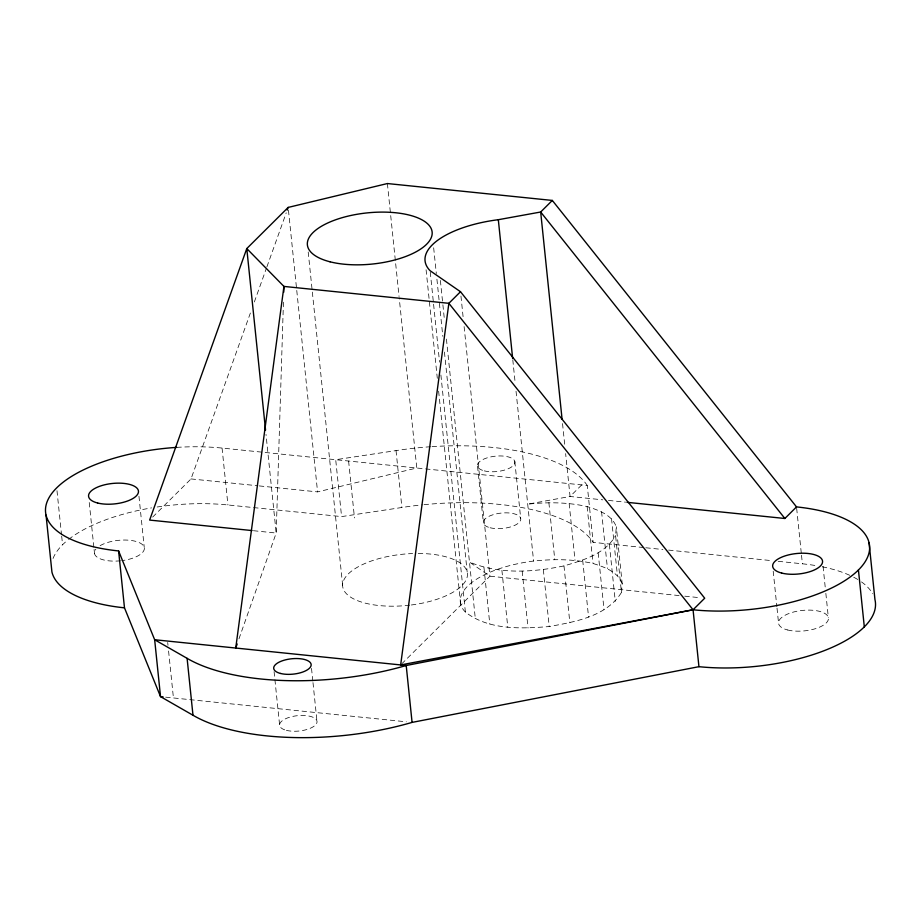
<?xml version="1.0" encoding="UTF-8"?>
<svg xmlns="http://www.w3.org/2000/svg" width="921" height="921" viewBox="0 0 921 921"><rect width="100%" height="100%" fill="white"/><g stroke="black" fill="none" stroke-linecap="round" stroke-linejoin="round"><path stroke-width="0.69" stroke-dasharray="4.61 3.45" d="M283.438 302.192L276.185 533.04L238.113 641.281M440.894 374.997L465.393 612.097C488.913 630.298 521.113 628.79 549.215 626.545C575.049 621.802 606.479 616.598 621.456 592.456L615.585 535.562L616.31 526.743C611.682 514.586 598.489 510.142 587.126 506.573C567.624 502.118 547.511 502.026 527.71 504.167L570.064 496.488L602.783 499.838M621.456 592.456L622.193 583.638L616.31 526.743M152.667 517.072L191.027 478.932L250.949 311.436M254.334 301.973L266.422 268.207M266.906 266.86L286.235 212.82M679.099 595.576L489.903 576.201L469.468 562.075C499.309 574.52 532.971 572.39 563.986 565.897C583.005 560.302 605.178 554.039 615.585 535.562M401.671 663.926L489.903 576.201L464.046 326.034M581.715 484.907L570.064 496.488L565.632 453.604M259.273 485.92L317.572 491.895L416.787 468.006L399.207 297.897M430.637 446.731A169.625 69.535 -5.9 0 0 396.03 450.599L335.705 459.706L341.587 516.6L401.901 507.494A169.625 69.535 -5.9 0 1 422.635 504.823M465.393 612.097A81.52 33.421 -5.9 0 1 533.593 561.062C553.394 558.92 573.507 559.012 592.997 563.468C604.372 567.037 617.565 571.481 622.193 583.638M176.774 447.376A125.417 51.415 -5.9 0 1 222.065 448.067L587.253 485.471L593.136 542.365L644.378 547.615M608.47 500.414L625.543 502.164M191.027 478.932L257.845 485.77M157.169 506.999A125.417 51.415 -5.9 0 1 227.936 504.961L341.587 516.6M645.805 547.765L662.89 549.515M668.577 550.09L772.5 560.739M778.199 561.315L802.398 563.802A125.417 51.415 -5.9 0 1 816.789 565.759M253.436 530.715L276.185 533.04L265.996 434.401M684.787 596.163L700.444 597.764M165.688 697.162L406.368 721.811M823.052 566.311L825.262 587.644M825.849 593.343L828.347 617.519M796.665 508.323L801.362 553.843M801.512 555.259L802.398 563.802M773.191 571.147L776.864 606.709M777.013 608.125L778.625 623.77M611.532 518.615L617.415 575.51M609.391 544.472L615.274 601.367M601.574 511.731L607.457 568.625M598.178 552.865L604.049 609.76M587.126 506.573L592.997 563.468M582.682 560.175L588.565 617.07M562.535 423.579L564.746 445.027M569.155 503.476L575.026 560.371M563.986 565.897L569.857 622.792M548.881 502.659L554.764 559.554M543.344 569.65L549.215 626.545M512.79 359.789L515.15 382.664M516.036 391.241L533.593 561.062M514.816 461.513L520.699 518.408M522.161 571.158L528.044 628.053M501.899 570.341L507.782 627.236M460.949 296.021L463.159 317.457M477.539 466.199L483.41 523.093M483.928 567.244L489.811 624.139M440.376 280.468L442.736 303.343M442.886 304.77L444.359 319.069M446.432 339.078L475.351 618.97M433.664 247.795L436.324 273.502M436.922 279.213L442.817 336.349M444.44 352.052L467.177 572.01M430.268 272.156L439.57 362.137M426.089 269.749L437.302 378.301M438.626 391.149L460.627 603.969M387.396 183.544L399.058 296.47M396.03 450.599L401.901 507.494M348.599 461.03L354.481 517.924M308.201 252.009L342.888 587.656M288.469 210.276L317.572 491.895M311.517 668.37L312.841 681.172M312.99 682.599L316.951 721.005M274.09 671.639L279.673 725.69M222.065 448.067L227.936 504.961M167.703 642.478L167.99 645.322M168.578 651.02L173.436 697.957M138.956 496.246L144.252 547.454M89.245 502.498L93.942 548.018M94.092 549.434L94.529 553.705M56.987 490.709L61.534 534.802M61.684 536.218L62.57 544.76M53.05 558.471A125.417 51.415 -5.9 0 1 67.498 540.328M68.591 539.453A125.417 51.415 -5.9 0 1 151.562 507.885M100.113 545.669A25.086 10.281 -5.9 0 1 141.431 543.827A25.086 10.281 -5.9 0 1 121.791 560.647M120.501 560.797A25.086 10.281 -5.9 0 1 95.853 549.158M418.215 553.463A62.709 25.707 -5.9 0 1 467.361 575.982A62.709 25.707 -5.9 0 1 411.042 605.016M409.695 605.178A62.709 25.707 -5.9 0 1 342.624 584.582A62.709 25.707 -5.9 0 1 412.631 553.556M424.028 504.685A169.625 69.535 -5.9 0 1 593.136 542.365M822.269 566.783A125.417 51.415 -5.9 0 1 851.165 575.97M853.721 577.237A125.417 51.415 -5.9 0 1 860.283 581.105M861.48 581.922A125.417 51.415 -5.9 0 1 872.648 593.734M432.03 446.639A169.625 69.535 -5.9 0 1 587.253 485.471M484.273 470.861A18.811 7.713 -5.9 0 0 514.655 463.551A18.811 7.713 -5.9 0 0 489.615 457.161A18.811 7.713 -5.9 0 0 484.273 470.861M490.145 527.756A18.811 7.713 -5.9 0 0 520.526 520.434A18.811 7.713 -5.9 0 0 495.486 514.056A18.811 7.713 -5.9 0 0 490.145 527.756M286.408 730.353A18.811 7.713 -5.9 0 0 316.789 723.043A18.811 7.713 -5.9 0 0 291.75 716.653A18.811 7.713 -5.9 0 0 286.408 730.353M787.616 629.976A25.086 10.281 -5.9 0 0 828.117 620.236A25.086 10.281 -5.9 0 0 794.731 611.728A25.086 10.281 -5.9 0 0 787.616 629.976"/><path stroke-width="1.38" d="M283.76 292.153L283.933 286.419L246.782 248.566L288.169 207.421L387.396 183.544L552.312 200.433L796.515 506.907A125.417 51.415 -5.9 0 1 858.43 569.984L864.312 626.879M237.169 643.986L235.741 648.039L283.933 286.419L448.861 303.308L693.064 609.783L698.935 666.677L412.078 722.398A169.625 69.535 -5.9 0 1 192.984 715.237L160.53 696.633L124.485 607.837L118.602 550.942A125.417 51.415 -5.9 0 1 49.032 497.674A125.417 51.415 -5.9 0 1 176.774 447.376M287.202 210.126L288.169 207.421M118.602 550.942L154.659 639.738L187.101 658.342A169.625 69.535 -5.9 0 0 406.207 665.503L693.064 609.783L704.703 598.201L460.5 291.727L448.861 303.308L400.658 664.939L693.064 609.783A125.417 51.415 -5.9 0 0 858.43 569.984M552.312 200.433L540.673 212.014L498.319 219.705A81.52 33.421 -5.9 0 0 430.119 270.728L460.5 291.727M626.971 502.313L784.876 518.488L796.515 506.907M252.009 530.565L149.639 520.077L246.782 248.566L265.547 430.119M163.109 696.898L160.53 696.633L154.659 639.738L406.207 665.503L412.078 722.398M784.876 518.488L540.673 212.014L562.086 419.285M869.067 542.699L874.95 599.594A125.417 51.415 -5.9 0 1 698.935 666.677M498.319 219.705L512.64 358.361M187.101 658.342L192.984 715.237M46.05 515.138L51.933 572.033A125.417 51.415 -5.9 0 0 124.485 607.837M280.525 673.458A18.811 7.713 -5.9 0 0 310.907 666.148A18.811 7.713 -5.9 0 0 285.867 659.758A18.811 7.713 -5.9 0 0 280.525 673.458M97.638 503.016A25.086 10.281 -5.9 0 0 138.138 493.265A25.086 10.281 -5.9 0 0 104.752 484.768A25.086 10.281 -5.9 0 0 97.638 503.016M781.733 573.081A25.086 10.281 -5.9 0 0 822.234 563.341A25.086 10.281 -5.9 0 0 788.848 554.833A25.086 10.281 -5.9 0 0 781.733 573.081M330.063 261.806A62.709 25.707 -5.9 0 0 431.339 237.434A62.709 25.707 -5.9 0 0 347.862 216.17A62.709 25.707 -5.9 0 0 330.063 261.806"/></g></svg>
